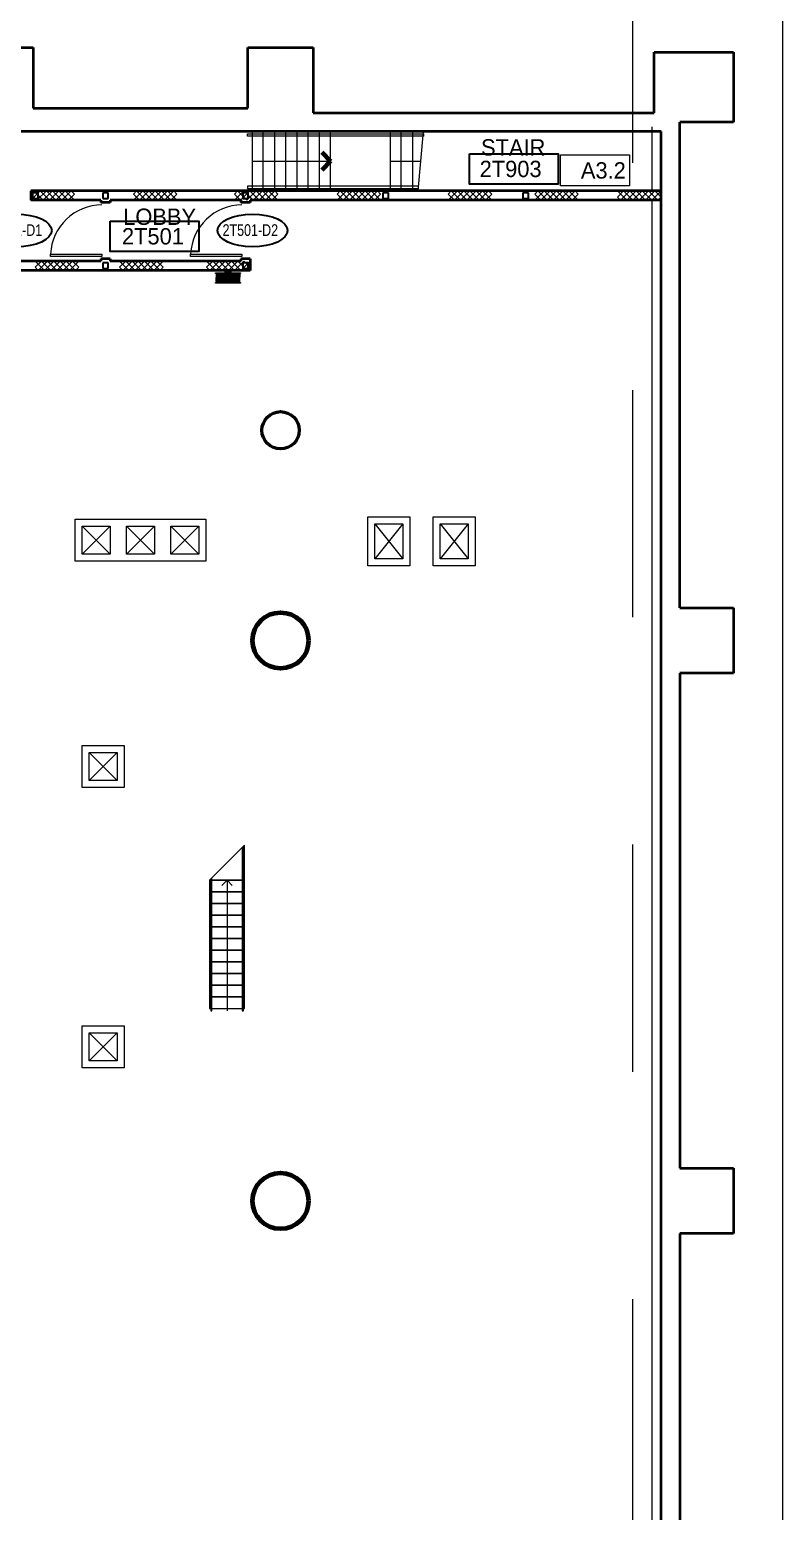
# Model space of a CAD drawing. Header units: metres. Extents: x 1807 to 3745, y 842 to 1968.
# Drawn here: x 3546.62 to 3562.75, y 1493.35 to 1525.08 of the extents above; entities that cross this region are included whole.
import ezdxf
from ezdxf.enums import TextEntityAlignment as Align

# ---------------------------------------------------------------- set-up
doc = ezdxf.new("R2010")
doc.units = ezdxf.units.M
doc.header["$MEASUREMENT"] = 0
doc.linetypes.add('DGN1', pattern=[7.299439, 0, -7.299439])
doc.linetypes.add('DGN2', pattern=[9.732586, 4.866293, -4.866293])
doc.layers.get('0').update_dxf_attribs({"lineweight": 0})
for name, color, linetype, lineweight in [('Level 1', 7, 'Continuous', 0), ('Level 31', 7, 'Continuous', 0), ('Level 33', 7, 'Continuous', 0), ('Primary Door', 7, 'Continuous', 0), ('TRIRIGA DOOR BOX', 7, 'Continuous', 0)]:
    doc.layers.add(name, color=color, linetype=linetype, lineweight=lineweight)
doc.styles.add('Style-CHAR_FAST_FONT', font='CHAR_FAST_FONT.shx', dxfattribs={"height": 0.2})

# ---------------------------------------------------------------- blocks, each defined once
blk = doc.blocks.new('AnonymusCell_306')
at = {"layer": 'Primary Door', "color": 7, "linetype": 'Continuous', "lineweight": 30}
blk.add_ellipse((0, 0), major_axis=(0.75, 0), ratio=0.466667, dxfattribs=at)
at = {"layer": 'Primary Door', "color": 7, "linetype": 'Continuous', "lineweight": 30, "style": 'Style-CHAR_FAST_FONT', "width": 0.799986}
blk.add_text('2T501-D2', height=0.25, dxfattribs=at).set_placement((-0.643, 0.133), align=Align.TOP_LEFT)
blk = doc.blocks.new('AnonymusCell_308')
at = {"layer": 'Primary Door', "color": 7, "linetype": 'Continuous', "lineweight": 30}
blk.add_ellipse((0, 0), major_axis=(0.75, 0), ratio=0.466667, dxfattribs=at)
at = {"layer": 'Primary Door', "color": 7, "linetype": 'Continuous', "lineweight": 30, "style": 'Style-CHAR_FAST_FONT', "width": 0.799986}
blk.add_text('2T501-D1', height=0.25, dxfattribs=at).set_placement((-0.643, 0.133), align=Align.TOP_LEFT)
blk = doc.blocks.new('RFNUM4_6')
at = {"layer": 'Level 33', "color": 7, "linetype": 'Continuous', "lineweight": 13}
blk.add_lwpolyline([(0.00324, -0.00221), (-0.00661, -0.00221), (-0.00661, 0.00221), (0.00324, 0.00221)], close=True, dxfattribs=at)
at = {"layer": 'Level 33', "color": 7, "linetype": 'Continuous', "lineweight": 13, "style": 'Style-CHAR_FAST_FONT'}
blk.add_text('A3.2', height=0.002333, rotation=180, dxfattribs=at).set_placement((-0.00288, 0), align=Align.MIDDLE_CENTER)

msp = doc.modelspace()

# ---------------------------------------------------------------- linework, layer by layer
at = {"layer": 'Level 1', "color": 7, "linetype": 'DGN2', "lineweight": 0}
msp.add_line((3559.54, 1585.49), (3559.54, 1258.51), dxfattribs=at)
at = {"layer": 'Level 1', "color": 7, "linetype": 'Continuous', "lineweight": 13}
for p, q in [((3562.75, 1526.2), (3562.75, 1439.8)), ((3550.61, 1519.856), (3550.61, 1519.871)), ((3550.61, 1519.871), (3551.14, 1519.871)), ((3551.14, 1519.856), (3550.61, 1519.856)), ((3551.14, 1519.871), (3551.14, 1519.856)), ((3550.61, 1519.651), (3550.61, 1519.666)), ((3550.61, 1519.666), (3551.14, 1519.666)), ((3551.14, 1519.651), (3550.61, 1519.651)), ((3551.14, 1519.666), (3551.14, 1519.651)), ((3547.75, 1514.45), (3548.35, 1514.45)), ((3547.75, 1513.85), (3547.75, 1514.45)), ((3548.35, 1514.45), (3548.35, 1513.85)), ((3548.7, 1514.45), (3549.3, 1514.45)), ((3548.7, 1513.85), (3548.7, 1514.45)), ((3549.3, 1514.45), (3549.3, 1513.85)), ((3549.65, 1514.45), (3550.25, 1514.45)), ((3549.65, 1513.85), (3549.65, 1514.45)), ((3550.25, 1514.45), (3550.25, 1513.85)), ((3554.02, 1514.5), (3554.62, 1514.5)), ((3554.02, 1513.75), (3554.02, 1514.5)), ((3554.62, 1514.5), (3554.62, 1513.75)), ((3555.42, 1514.5), (3556.02, 1514.5)), ((3555.42, 1513.75), (3555.42, 1514.5)), ((3556.02, 1514.5), (3556.02, 1513.75)), ((3548.35, 1513.85), (3547.75, 1513.85)), ((3549.3, 1513.85), (3548.7, 1513.85)), ((3550.25, 1513.85), (3549.65, 1513.85)), ((3554.62, 1513.75), (3554.02, 1513.75)), ((3556.02, 1513.75), (3555.42, 1513.75)), ((3547.9, 1509.6), (3548.5, 1509.6)), ((3547.9, 1509), (3547.9, 1509.6)), ((3548.5, 1509.6), (3548.5, 1509)), ((3548.5, 1509), (3547.9, 1509)), ((3547.9, 1503.6), (3548.5, 1503.6)), ((3547.9, 1503), (3547.9, 1503.6)), ((3548.5, 1503.6), (3548.5, 1503)), ((3548.5, 1503), (3547.9, 1503))]:
    msp.add_line(p, q, dxfattribs=at)
at = {"layer": 'Level 1', "color": 7, "linetype": 'Continuous', "lineweight": 40}
for p, q in [((3545.3, 1524.7), (3546.7, 1524.7)), ((3546.7, 1524.7), (3546.7, 1523.4)), ((3551.3, 1524.7), (3552.7, 1524.7)), ((3551.3, 1523.4), (3551.3, 1524.7)), ((3552.7, 1524.7), (3552.7, 1523.3)), ((3560, 1523.3), (3560, 1524.6)), ((3560, 1524.6), (3561.7, 1524.6)), ((3561.7, 1524.6), (3561.7, 1523.1)), ((3546.7, 1523.4), (3551.3, 1523.4)), ((3552.7, 1523.3), (3560, 1523.3)), ((3560.15, 1522.9), (3521.2, 1522.9)), ((3560.15, 1321.1), (3560.15, 1522.9)), ((3560.55, 1512.7), (3560.55, 1523.1)), ((3561.7, 1523.1), (3560.55, 1523.1)), ((3560.15, 1521.625), (3546.65, 1521.625)), ((3546.65, 1521.625), (3546.65, 1521.425)), ((3548.15, 1521.425), (3546.65, 1521.425)), ((3548.15, 1521.425), (3548.15, 1521.375)), ((3548.35, 1521.375), (3548.15, 1521.375)), ((3551.145, 1521.425), (3548.35, 1521.425)), ((3551.109, 1521.425), (3548.35, 1521.425)), ((3548.35, 1521.425), (3548.35, 1521.375)), ((3551.15, 1521.425), (3551.15, 1521.375)), ((3551.35, 1521.375), (3551.15, 1521.375)), ((3560.15, 1521.425), (3551.35, 1521.425)), ((3551.35, 1521.425), (3551.35, 1521.375)), ((3548.15, 1520.125), (3545.35, 1520.125)), ((3548.35, 1520.175), (3548.15, 1520.175)), ((3548.15, 1520.175), (3548.15, 1520.125)), ((3548.35, 1520.175), (3548.35, 1520.125)), ((3551.15, 1520.125), (3548.35, 1520.125)), ((3551.35, 1520.175), (3551.15, 1520.175)), ((3551.15, 1520.175), (3551.15, 1520.125)), ((3551.35, 1520.175), (3551.35, 1520.125)), ((3551.35, 1520.125), (3551.35, 1519.925)), ((3551.35, 1519.925), (3545.15, 1519.925)), ((3560.55, 1512.7), (3561.7, 1512.7)), ((3561.7, 1512.7), (3561.7, 1511.3)), ((3560.55, 1511.3), (3560.55, 1500.7)), ((3561.7, 1511.3), (3560.55, 1511.3)), ((3560.55, 1500.7), (3561.7, 1500.7)), ((3561.7, 1500.7), (3561.7, 1499.3)), ((3560.55, 1499.3), (3560.55, 1488.7)), ((3561.7, 1499.3), (3560.55, 1499.3))]:
    msp.add_line(p, q, dxfattribs=at)
at = {"layer": 'Level 1', "color": 7, "linetype": 'Continuous', "lineweight": 0}
for p, q in [((3551.39, 1522.9), (3551.39, 1521.625)), ((3551.63, 1521.625), (3551.63, 1522.9)), ((3551.63, 1522.9), (3551.87, 1522.9)), ((3551.87, 1522.9), (3551.87, 1521.625)), ((3552.11, 1521.625), (3552.11, 1522.9)), ((3552.11, 1522.9), (3552.35, 1522.9)), ((3552.35, 1522.9), (3552.35, 1521.625)), ((3552.59, 1521.625), (3552.59, 1522.9)), ((3552.59, 1522.9), (3552.83, 1522.9)), ((3552.83, 1522.9), (3552.83, 1521.625)), ((3553.07, 1521.625), (3553.07, 1522.9)), ((3554.345, 1522.9), (3554.345, 1521.625)), ((3554.585, 1521.625), (3554.585, 1522.9)), ((3554.585, 1522.9), (3554.825, 1522.9)), ((3554.825, 1522.9), (3554.825, 1521.625)), ((3554.945, 1521.625), (3555.065, 1522.9)), ((3559.95, 1523), (3559.95, 1521.625)), ((3551.29, 1522.85), (3555.06, 1522.85)), ((3551.29, 1522.8), (3551.29, 1522.85)), ((3555.06, 1522.8), (3551.29, 1522.8)), ((3555.06, 1522.85), (3555.06, 1522.8)), ((3551.39, 1522.263), (3553.07, 1522.263)), ((3554.345, 1522.263), (3555.005, 1522.263)), ((3546.65, 1521.425), (3546.85, 1521.625)), ((3546.717, 1521.625), (3546.65, 1521.558)), ((3546.917, 1521.425), (3546.717, 1521.625)), ((3546.783, 1521.425), (3546.983, 1521.625)), ((3546.85, 1521.625), (3547.05, 1521.425)), ((3547.117, 1521.625), (3546.917, 1521.425)), ((3546.983, 1521.625), (3547.183, 1521.425)), ((3547.05, 1521.425), (3547.25, 1521.625)), ((3547.317, 1521.425), (3547.117, 1521.625)), ((3547.183, 1521.425), (3547.383, 1521.625)), ((3547.25, 1521.625), (3547.45, 1521.425)), ((3547.517, 1521.625), (3547.317, 1521.425)), ((3547.383, 1521.625), (3547.583, 1521.425)), ((3547.583, 1521.558), (3547.517, 1521.625)), ((3548.849, 1521.425), (3549.049, 1521.625)), ((3548.915, 1521.625), (3548.849, 1521.558)), ((3549.115, 1521.425), (3548.915, 1521.625)), ((3548.982, 1521.425), (3549.182, 1521.625)), ((3549.049, 1521.625), (3549.249, 1521.425)), ((3549.315, 1521.625), (3549.115, 1521.425)), ((3549.182, 1521.625), (3549.382, 1521.425)), ((3549.249, 1521.425), (3549.449, 1521.625)), ((3549.515, 1521.425), (3549.315, 1521.625)), ((3549.382, 1521.425), (3549.582, 1521.625)), ((3549.449, 1521.625), (3549.649, 1521.425)), ((3549.715, 1521.625), (3549.515, 1521.425)), ((3549.582, 1521.625), (3549.782, 1521.425)), ((3549.782, 1521.558), (3549.715, 1521.625)), ((3551.011, 1521.425), (3551.211, 1521.625)), ((3551.078, 1521.625), (3551.011, 1521.558)), ((3551.278, 1521.425), (3551.078, 1521.625)), ((3551.145, 1521.425), (3551.345, 1521.625)), ((3551.211, 1521.625), (3551.411, 1521.425)), ((3551.478, 1521.625), (3551.278, 1521.425)), ((3554.954, 1521.725), (3551.29, 1521.725)), ((3551.29, 1521.725), (3551.29, 1521.675)), ((3551.29, 1521.675), (3554.954, 1521.675)), ((3551.345, 1521.625), (3551.545, 1521.425)), ((3551.39, 1521.625), (3554.945, 1521.625)), ((3551.39, 1521.625), (3551.63, 1521.625)), ((3551.411, 1521.425), (3551.611, 1521.625)), ((3551.678, 1521.425), (3551.478, 1521.625)), ((3551.545, 1521.425), (3551.745, 1521.625)), ((3551.611, 1521.625), (3551.811, 1521.425)), ((3551.878, 1521.625), (3551.678, 1521.425)), ((3551.745, 1521.625), (3551.945, 1521.425)), ((3551.87, 1521.625), (3552.11, 1521.625)), ((3551.945, 1521.558), (3551.878, 1521.625)), ((3552.35, 1521.625), (3552.59, 1521.625)), ((3552.83, 1521.625), (3553.07, 1521.625)), ((3553.21, 1521.425), (3553.41, 1521.625)), ((3553.277, 1521.625), (3553.21, 1521.558)), ((3553.477, 1521.425), (3553.277, 1521.625)), ((3553.343, 1521.425), (3553.543, 1521.625)), ((3553.41, 1521.625), (3553.61, 1521.425)), ((3553.677, 1521.625), (3553.477, 1521.425)), ((3553.543, 1521.625), (3553.743, 1521.425)), ((3553.61, 1521.425), (3553.81, 1521.625)), ((3553.877, 1521.425), (3553.677, 1521.625)), ((3553.743, 1521.425), (3553.943, 1521.625)), ((3553.81, 1521.625), (3554.01, 1521.425)), ((3554.077, 1521.625), (3553.877, 1521.425)), ((3553.943, 1521.625), (3554.143, 1521.425)), ((3554.143, 1521.558), (3554.077, 1521.625)), ((3554.345, 1521.625), (3554.585, 1521.625)), ((3554.825, 1521.625), (3554.945, 1521.625)), ((3554.954, 1521.675), (3554.954, 1521.725)), ((3555.591, 1521.425), (3555.791, 1521.625)), ((3555.657, 1521.625), (3555.591, 1521.558)), ((3555.857, 1521.425), (3555.657, 1521.625)), ((3555.724, 1521.425), (3555.924, 1521.625)), ((3555.791, 1521.625), (3555.991, 1521.425)), ((3556.057, 1521.625), (3555.857, 1521.425)), ((3555.924, 1521.625), (3556.124, 1521.425)), ((3555.991, 1521.425), (3556.191, 1521.625)), ((3556.257, 1521.425), (3556.057, 1521.625)), ((3556.124, 1521.425), (3556.324, 1521.625)), ((3556.191, 1521.625), (3556.391, 1521.425)), ((3556.457, 1521.625), (3556.257, 1521.425)), ((3556.324, 1521.625), (3556.524, 1521.425)), ((3556.524, 1521.558), (3556.457, 1521.625)), ((3557.444, 1521.425), (3557.644, 1521.625)), ((3557.511, 1521.625), (3557.444, 1521.558)), ((3557.711, 1521.425), (3557.511, 1521.625)), ((3557.577, 1521.425), (3557.777, 1521.625)), ((3557.644, 1521.625), (3557.844, 1521.425)), ((3557.911, 1521.625), (3557.711, 1521.425)), ((3557.777, 1521.625), (3557.977, 1521.425)), ((3557.844, 1521.425), (3558.044, 1521.625)), ((3558.111, 1521.425), (3557.911, 1521.625)), ((3557.977, 1521.425), (3558.177, 1521.625)), ((3558.044, 1521.625), (3558.244, 1521.425)), ((3558.311, 1521.625), (3558.111, 1521.425)), ((3558.177, 1521.625), (3558.377, 1521.425)), ((3558.377, 1521.558), (3558.311, 1521.625)), ((3559.35, 1521.625), (3559.217, 1521.492)), ((3559.417, 1521.425), (3559.217, 1521.625)), ((3559.283, 1521.425), (3559.483, 1521.625)), ((3559.55, 1521.425), (3559.35, 1521.625)), ((3559.617, 1521.625), (3559.417, 1521.425)), ((3559.483, 1521.625), (3559.683, 1521.425)), ((3559.75, 1521.625), (3559.55, 1521.425)), ((3559.817, 1521.425), (3559.617, 1521.625)), ((3559.683, 1521.425), (3559.883, 1521.625)), ((3559.95, 1521.425), (3559.75, 1521.625)), ((3560.017, 1521.625), (3559.817, 1521.425)), ((3559.883, 1521.625), (3560.083, 1521.425)), ((3560.15, 1521.625), (3559.95, 1521.425)), ((3560.15, 1521.492), (3560.017, 1521.625)), ((3546.65, 1521.558), (3546.783, 1521.425)), ((3547.45, 1521.425), (3547.583, 1521.558)), ((3548.849, 1521.558), (3548.982, 1521.425)), ((3549.649, 1521.425), (3549.782, 1521.558)), ((3551.011, 1521.558), (3551.145, 1521.425)), ((3551.811, 1521.425), (3551.945, 1521.558)), ((3553.21, 1521.558), (3553.343, 1521.425)), ((3554.01, 1521.425), (3554.143, 1521.558)), ((3555.591, 1521.558), (3555.724, 1521.425)), ((3556.391, 1521.425), (3556.524, 1521.558)), ((3557.444, 1521.558), (3557.577, 1521.425)), ((3558.244, 1521.425), (3558.377, 1521.558)), ((3559.217, 1521.492), (3559.283, 1521.425)), ((3559.95, 1521.425), (3559.95, 1322.575)), ((3560.083, 1521.425), (3560.15, 1521.492)), ((3546.878, 1520.125), (3546.745, 1519.992)), ((3546.945, 1519.925), (3546.745, 1520.125)), ((3546.811, 1519.925), (3547.011, 1520.125)), ((3547.078, 1519.925), (3546.878, 1520.125)), ((3547.145, 1520.125), (3546.945, 1519.925)), ((3547.011, 1520.125), (3547.211, 1519.925)), ((3547.072, 1520.225), (3547.072, 1520.275)), ((3547.072, 1520.275), (3548.172, 1520.275)), ((3548.172, 1520.225), (3547.072, 1520.225)), ((3547.278, 1520.125), (3547.078, 1519.925)), ((3547.345, 1519.925), (3547.145, 1520.125)), ((3547.211, 1519.925), (3547.411, 1520.125)), ((3547.478, 1519.925), (3547.278, 1520.125)), ((3547.545, 1520.125), (3547.345, 1519.925)), ((3547.411, 1520.125), (3547.611, 1519.925)), ((3547.678, 1520.125), (3547.478, 1519.925)), ((3547.678, 1519.992), (3547.545, 1520.125)), ((3548.172, 1520.275), (3548.172, 1520.225)), ((3548.686, 1520.125), (3548.553, 1519.992)), ((3548.753, 1519.925), (3548.553, 1520.125)), ((3548.62, 1519.925), (3548.82, 1520.125)), ((3548.886, 1519.925), (3548.686, 1520.125)), ((3548.953, 1520.125), (3548.753, 1519.925)), ((3548.82, 1520.125), (3549.02, 1519.925)), ((3549.086, 1520.125), (3548.886, 1519.925)), ((3549.153, 1519.925), (3548.953, 1520.125)), ((3549.02, 1519.925), (3549.22, 1520.125)), ((3549.286, 1519.925), (3549.086, 1520.125)), ((3549.353, 1520.125), (3549.153, 1519.925)), ((3549.22, 1520.125), (3549.42, 1519.925)), ((3549.486, 1520.125), (3549.286, 1519.925)), ((3549.486, 1519.992), (3549.353, 1520.125)), ((3550.072, 1520.225), (3550.072, 1520.275)), ((3550.072, 1520.275), (3551.172, 1520.275)), ((3551.172, 1520.225), (3550.072, 1520.225)), ((3550.55, 1520.125), (3550.417, 1519.992)), ((3550.617, 1519.925), (3550.417, 1520.125)), ((3550.483, 1519.925), (3550.683, 1520.125)), ((3550.75, 1519.925), (3550.55, 1520.125)), ((3550.817, 1520.125), (3550.617, 1519.925)), ((3550.683, 1520.125), (3550.883, 1519.925)), ((3550.95, 1520.125), (3550.75, 1519.925)), ((3551.017, 1519.925), (3550.817, 1520.125)), ((3550.883, 1519.925), (3551.083, 1520.125)), ((3551.15, 1519.925), (3550.95, 1520.125)), ((3551.217, 1520.125), (3551.017, 1519.925)), ((3551.083, 1520.125), (3551.283, 1519.925)), ((3551.35, 1520.125), (3551.15, 1519.925)), ((3551.172, 1520.275), (3551.172, 1520.225)), ((3551.35, 1519.992), (3551.217, 1520.125)), ((3546.745, 1519.992), (3546.811, 1519.925)), ((3547.611, 1519.925), (3547.678, 1519.992)), ((3548.553, 1519.992), (3548.62, 1519.925)), ((3549.42, 1519.925), (3549.486, 1519.992)), ((3550.417, 1519.992), (3550.483, 1519.925)), ((3551.12, 1519.853), (3550.63, 1519.853)), ((3551.12, 1519.834), (3550.63, 1519.834)), ((3551.12, 1519.816), (3550.63, 1519.816)), ((3551.12, 1519.797), (3550.63, 1519.797)), ((3551.117, 1519.778), (3550.63, 1519.778)), ((3551.117, 1519.778), (3550.63, 1519.778)), ((3551.12, 1519.76), (3550.63, 1519.76)), ((3551.12, 1519.741), (3550.63, 1519.741)), ((3551.12, 1519.723), (3550.63, 1519.723)), ((3551.283, 1519.925), (3551.35, 1519.992)), ((3551.12, 1519.704), (3550.63, 1519.704)), ((3551.12, 1519.686), (3550.63, 1519.686)), ((3551.12, 1519.667), (3550.63, 1519.667)), ((3553.87, 1514.65), (3554.77, 1514.65)), ((3553.87, 1513.6), (3553.87, 1514.65)), ((3554.77, 1514.65), (3554.77, 1513.6)), ((3555.27, 1514.65), (3556.17, 1514.65)), ((3555.27, 1513.6), (3555.27, 1514.65)), ((3556.17, 1514.65), (3556.17, 1513.6)), ((3547.6, 1514.6), (3550.4, 1514.6)), ((3547.6, 1513.7), (3547.6, 1514.6)), ((3547.75, 1514.45), (3548.35, 1513.85)), ((3548.35, 1514.45), (3547.75, 1513.85)), ((3548.7, 1514.45), (3549.3, 1513.85)), ((3549.3, 1514.45), (3548.7, 1513.85)), ((3549.65, 1514.45), (3550.25, 1513.85)), ((3550.25, 1514.45), (3549.65, 1513.85)), ((3550.4, 1514.6), (3550.4, 1513.7)), ((3554.02, 1514.5), (3554.62, 1513.75)), ((3554.62, 1514.5), (3554.02, 1513.75)), ((3555.42, 1514.5), (3556.02, 1513.75)), ((3556.02, 1514.5), (3555.42, 1513.75)), ((3550.4, 1513.7), (3547.6, 1513.7)), ((3554.77, 1513.6), (3553.87, 1513.6)), ((3556.17, 1513.6), (3555.27, 1513.6)), ((3547.75, 1509.75), (3548.65, 1509.75)), ((3547.75, 1508.85), (3547.75, 1509.75)), ((3547.9, 1509.6), (3548.5, 1509)), ((3548.5, 1509.6), (3547.9, 1509)), ((3548.65, 1509.75), (3548.65, 1508.85)), ((3548.65, 1508.85), (3547.75, 1508.85)), ((3550.479, 1506.867), (3551.229, 1507.617)), ((3551.179, 1507.567), (3551.179, 1504.067)), ((3551.204, 1504.067), (3551.204, 1507.592)), ((3551.229, 1506.867), (3551.229, 1507.617)), ((3550.479, 1506.867), (3550.479, 1506.617)), ((3551.229, 1506.867), (3550.479, 1506.867)), ((3550.479, 1506.867), (3551.229, 1506.867)), ((3550.504, 1506.892), (3550.504, 1504.067)), ((3550.529, 1504.067), (3550.529, 1506.917)), ((3550.854, 1506.867), (3550.743, 1506.757)), ((3550.854, 1506.867), (3550.854, 1504.067)), ((3550.854, 1506.867), (3550.964, 1506.757)), ((3551.229, 1506.617), (3551.229, 1506.867)), ((3550.479, 1506.617), (3551.229, 1506.617)), ((3550.479, 1506.617), (3550.479, 1506.367)), ((3551.229, 1506.617), (3550.479, 1506.617)), ((3551.229, 1506.367), (3551.229, 1506.617)), ((3550.479, 1506.367), (3551.229, 1506.367)), ((3550.479, 1506.367), (3550.479, 1506.117)), ((3551.229, 1506.367), (3550.479, 1506.367)), ((3550.479, 1506.117), (3551.229, 1506.117)), ((3550.479, 1506.117), (3550.479, 1505.867)), ((3551.229, 1506.117), (3550.479, 1506.117)), ((3551.229, 1506.117), (3551.229, 1506.367)), ((3551.229, 1505.867), (3551.229, 1506.117)), ((3550.479, 1505.867), (3551.229, 1505.867)), ((3550.479, 1505.867), (3550.479, 1505.617)), ((3551.229, 1505.867), (3550.479, 1505.867)), ((3551.229, 1505.617), (3551.229, 1505.867)), ((3550.479, 1505.617), (3551.229, 1505.617)), ((3550.479, 1505.617), (3550.479, 1505.367)), ((3551.229, 1505.617), (3550.479, 1505.617)), ((3551.229, 1505.367), (3551.229, 1505.617)), ((3550.479, 1505.367), (3551.229, 1505.367)), ((3550.479, 1505.367), (3550.479, 1505.117)), ((3551.229, 1505.367), (3550.479, 1505.367)), ((3550.479, 1505.117), (3551.229, 1505.117)), ((3550.479, 1505.117), (3550.479, 1504.867)), ((3551.229, 1505.117), (3550.479, 1505.117)), ((3551.229, 1505.117), (3551.229, 1505.367)), ((3551.229, 1504.867), (3551.229, 1505.117)), ((3550.479, 1504.867), (3551.229, 1504.867)), ((3550.479, 1504.867), (3550.479, 1504.617)), ((3551.229, 1504.867), (3550.479, 1504.867)), ((3551.229, 1504.617), (3551.229, 1504.867)), ((3550.479, 1504.617), (3551.229, 1504.617)), ((3550.479, 1504.617), (3550.479, 1504.367)), ((3551.229, 1504.617), (3550.479, 1504.617)), ((3551.229, 1504.367), (3551.229, 1504.617)), ((3550.479, 1504.367), (3551.229, 1504.367)), ((3550.479, 1504.367), (3550.479, 1504.117)), ((3551.229, 1504.367), (3550.479, 1504.367)), ((3551.229, 1504.117), (3551.229, 1504.367)), ((3550.479, 1504.117), (3551.229, 1504.117)), ((3550.504, 1504.067), (3550.529, 1504.067)), ((3551.179, 1504.067), (3551.204, 1504.067)), ((3547.75, 1503.75), (3548.65, 1503.75)), ((3547.75, 1502.85), (3547.75, 1503.75)), ((3547.9, 1503.6), (3548.5, 1503)), ((3548.5, 1503.6), (3547.9, 1503)), ((3548.65, 1503.75), (3548.65, 1502.85)), ((3548.65, 1502.85), (3547.75, 1502.85))]:
    msp.add_line(p, q, dxfattribs=at)
at = {"layer": 'Level 1', "color": 7, "linetype": 'Continuous', "lineweight": 70}
for p, q in [((3552.881, 1522.452), (3553.07, 1522.263)), ((3553.07, 1522.263), (3552.881, 1522.073))]:
    msp.add_line(p, q, dxfattribs=at)
at = {"layer": 'Level 1', "color": 7, "linetype": 'Continuous', "lineweight": 30}
for p, q in [((3546.81, 1521.585), (3546.69, 1521.585)), ((3546.69, 1521.585), (3546.69, 1521.465)), ((3546.69, 1521.465), (3546.81, 1521.465)), ((3546.81, 1521.465), (3546.81, 1521.585)), ((3548.31, 1521.585), (3548.19, 1521.585)), ((3548.19, 1521.585), (3548.19, 1521.465)), ((3548.19, 1521.465), (3548.31, 1521.465)), ((3548.31, 1521.465), (3548.31, 1521.585)), ((3551.31, 1521.585), (3551.19, 1521.585)), ((3551.19, 1521.585), (3551.19, 1521.465)), ((3551.19, 1521.465), (3551.31, 1521.465)), ((3551.31, 1521.465), (3551.31, 1521.585)), ((3554.31, 1521.585), (3554.19, 1521.585)), ((3554.19, 1521.585), (3554.19, 1521.465)), ((3554.19, 1521.465), (3554.31, 1521.465)), ((3554.31, 1521.465), (3554.31, 1521.585)), ((3557.31, 1521.585), (3557.19, 1521.585)), ((3557.19, 1521.585), (3557.19, 1521.465)), ((3557.19, 1521.465), (3557.31, 1521.465)), ((3557.31, 1521.465), (3557.31, 1521.585)), ((3548.31, 1520.085), (3548.19, 1520.085)), ((3548.19, 1520.085), (3548.19, 1519.965)), ((3548.31, 1519.965), (3548.31, 1520.085)), ((3551.31, 1520.085), (3551.19, 1520.085)), ((3551.19, 1520.085), (3551.19, 1519.965)), ((3551.31, 1519.965), (3551.31, 1520.085)), ((3548.19, 1519.965), (3548.31, 1519.965)), ((3550.824, 1519.877), (3550.824, 1519.906)), ((3550.824, 1519.906), (3550.926, 1519.906)), ((3550.926, 1519.877), (3550.824, 1519.877)), ((3550.926, 1519.906), (3550.926, 1519.877)), ((3551.19, 1519.965), (3551.31, 1519.965))]:
    msp.add_line(p, q, dxfattribs=at)
at = {"layer": 'Level 1', "color": 7, "linetype": 'DGN1', "lineweight": 0}
for p, q in [((3550.827, 1519.876), (3550.827, 1519.669)), ((3550.923, 1519.876), (3550.923, 1519.669))]:
    msp.add_line(p, q, dxfattribs=at)
at = {"layer": 'Level 1', "color": 7, "linetype": 'Continuous', "lineweight": 53}
msp.add_circle((3552, 1516.5), 0.4, dxfattribs=at)
at = {"layer": 'Level 1', "color": 7, "linetype": 'Continuous', "lineweight": 70}
for centre in [(3552, 1512), (3552, 1500)]:
    msp.add_circle(centre, 0.6, dxfattribs=at)
at = {"layer": 'Level 1', "color": 7, "linetype": 'Continuous', "lineweight": 0}
for centre in [(3548.172, 1520.225), (3551.172, 1520.225)]:
    msp.add_arc(centre, 1.1, 90, 177.3974, dxfattribs=at)
for centre, major_axis, ratio in [((3550.637, 1519.844), (-0.017, 0), 0.578813), ((3550.637, 1519.825), (-0.017, 0), 0.578813), ((3550.637, 1519.807), (-0.017, 0), 0.578813), ((3550.637, 1519.788), (-0.017, 0), 0.578813), ((3551.113, 1519.769), (0.017, 0), 0.578812), ((3551.113, 1519.75), (0.017, 0), 0.578812), ((3551.113, 1519.732), (0.017, 0), 0.578812), ((3551.113, 1519.713), (0.017, 0), 0.578812), ((3551.113, 1519.695), (0.017, 0), 0.578812), ((3551.113, 1519.676), (0.017, 0), 0.578812)]:
    msp.add_ellipse(centre, major_axis=major_axis, ratio=ratio, start_param=5.123349, end_param=7.619689, dxfattribs=at)
at = {"layer": 'Level 1', "color": 7, "linetype": 'Continuous', "lineweight": 0, "extrusion": (0, 0, -1)}
for centre, major_axis, ratio in [((3550.637, 1519.769), (0.017, 0), 0.578813), ((3550.637, 1519.75), (0.017, 0), 0.578813), ((3550.637, 1519.732), (0.017, 0), 0.578813), ((3550.637, 1519.713), (0.017, 0), 0.578813), ((3551.113, 1519.844), (-0.017, 0), 0.578812), ((3551.113, 1519.825), (-0.017, 0), 0.578812), ((3551.113, 1519.807), (-0.017, 0), 0.578812), ((3551.113, 1519.788), (-0.017, 0), 0.578812), ((3550.637, 1519.695), (0.017, 0), 0.578813), ((3550.637, 1519.676), (0.017, 0), 0.578813)]:
    msp.add_ellipse(centre, major_axis=major_axis, ratio=ratio, start_param=1.981756, end_param=4.478097, dxfattribs=at)
at = {"layer": 'TRIRIGA DOOR BOX', "color": 251, "linetype": 'Continuous', "lineweight": 30, "true_color": 0x555555}
for points in [[(3556.048, 1522.422), (3557.948, 1522.422), (3557.948, 1521.772), (3556.048, 1521.772)], [(3548.352, 1520.98), (3550.252, 1520.98), (3550.252, 1520.33), (3548.352, 1520.33)]]:
    msp.add_lwpolyline(points, close=True, dxfattribs=at)

# ---------------------------------------------------------------- block references
at = {"color": 1, "linetype": 'Continuous', "lineweight": 13, "xscale": 149.9999906867585, "yscale": 149.9999906867585, "zscale": 149.9999906867585, "rotation": 180}
msp.add_blockref('RFNUM4_6', (3558.483, 1522.065), dxfattribs=at)
at = {"color": 7, "linetype": 'Continuous', "lineweight": 0}
for name, p in [('AnonymusCell_308', (3546.348, 1520.779)), ('AnonymusCell_306', (3551.401, 1520.779))]:
    msp.add_blockref(name, p, dxfattribs=at)

# ---------------------------------------------------------------- texts
at = {"layer": 'Level 31', "color": 7, "linetype": 'Continuous', "lineweight": 13, "style": 'Style-CHAR_FAST_FONT'}
msp.add_text('STAIR', height=0.35, dxfattribs=at).set_placement((3556.295, 1522.558), align=Align.MIDDLE_LEFT)
at = {"layer": 'Level 31', "color": 7, "linetype": 'Continuous', "lineweight": 30, "style": 'Style-CHAR_FAST_FONT'}
msp.add_text('LOBBY', height=0.35, dxfattribs=at).set_placement((3548.63, 1521.073), align=Align.MIDDLE_LEFT)
at = {"layer": 'Level 33', "color": 7, "linetype": 'Continuous', "lineweight": 30, "style": 'Style-CHAR_FAST_FONT'}
for s, p in [('2T903', (3556.265, 1522.097)), ('2T501', (3548.603, 1520.655))]:
    msp.add_text(s, height=0.35, dxfattribs=at).set_placement(p, align=Align.MIDDLE_LEFT)

doc.saveas('drawing.dxf')
